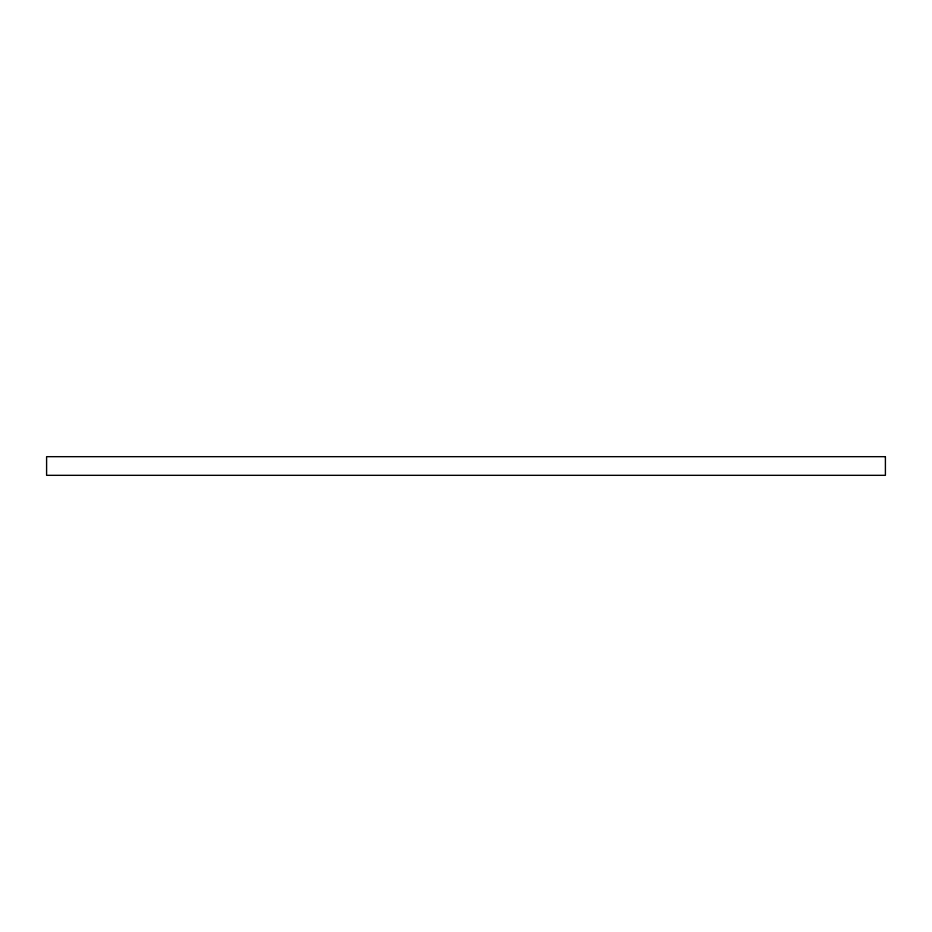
<?xml version="1.0" encoding="UTF-8"?>
<svg xmlns="http://www.w3.org/2000/svg" width="932" height="932" viewBox="0 0 932 932"><rect width="100%" height="100%" fill="white"/><g stroke="black" fill="none" stroke-linecap="round" stroke-linejoin="round"><path stroke-width="1.4" d="M885.4 456.68L46.6 456.68L46.6 475.32L885.4 475.32L885.4 456.68"/></g></svg>
